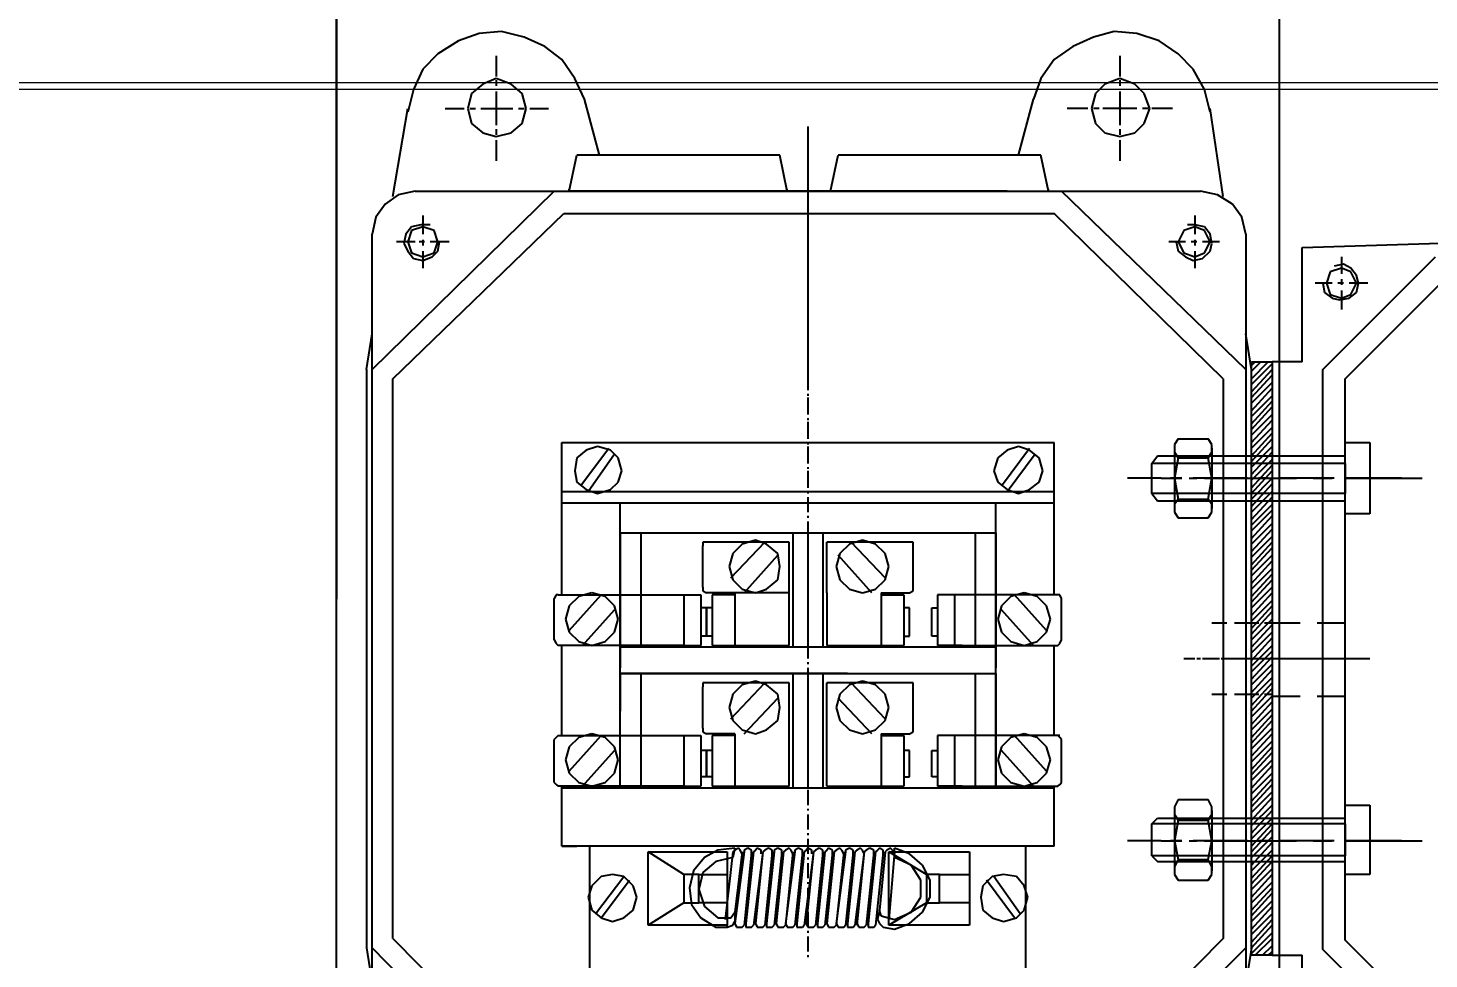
# Model space of a CAD drawing. Header units: millimetres. Extents: x -243837 to -5443, y 40 to 285140.
# Drawn here: x -117324.6 to -117131.4, y 78001.3 to 78129.8 of the extents above; entities that cross this region are included whole.
import ezdxf

# ---------------------------------------------------------------- set-up
doc = ezdxf.new("R2010")
doc.units = ezdxf.units.MM
doc.layers.add('1', color=7, linetype='Continuous')
doc.layers.add('DIM', color=1, linetype='Continuous', lineweight=9)
doc.layers.add('R-OBJECT', color=2, linetype='Continuous', lineweight=20)
doc.styles.add('KA', font='romans.shx', dxfattribs={"width": 0.7})
doc.dimstyles.new('rakesh', dxfattribs={"dimscale": 160, "dimtxt": 2.5, "dimasz": 1, "dimexe": 0.8, "dimexo": 0.8, "dimgap": 1, "dimtad": 1, "dimdec": 0, "dimzin": 0, "dimdsep": 46, "dimtxsty": 'KA', "dimblk": 'OBLIQUE', "dimcen": 1.5, "dimclrd": 1, "dimclre": 1, "dimclrt": 2, "dimadec": 0, "dimazin": 0, "dimtfac": 1, "dimtdec": 0, "dimtmove": 0, "dimatfit": 2, "dimfxl": 0, "dimtolj": 1, "dimtzin": 0, "dimlwd": -1, "dimlwe": -1, "dimarcsym": 1})

# ---------------------------------------------------------------- blocks, each defined once
blk = doc.blocks.new('_Oblique')
at = {"color": 0, "linetype": 'ByBlock', "lineweight": -2}
blk.add_line((-0.5, -0.5), (0.5, 0.5), dxfattribs=at)
blk = doc.blocks.new('*D188')
at = {"layer": 'DEFPOINTS', "color": 0, "ltscale": 10, "transparency": 16777216}
for p in [(-106759.94, 78766.01, 169.38), (-190509.57, 78267.14, 181.7), (-106759.94, 68629.34)]:
    blk.add_point(p, dxfattribs=at)
at = {"layer": 'DIM', "color": 1, "ltscale": 10, "transparency": 16777216}
for p, q in [((-106759.94, 78638.01), (-106759.94, 68437.34)), ((-190509.57, 78139.14), (-190509.57, 68437.34)), ((-190509.57, 68629.34), (-106759.94, 68629.34))]:
    blk.add_line(p, q, dxfattribs=at)
at = {"layer": 'DIM', "color": 1, "ltscale": 10, "transparency": 16777216, "xscale": 160, "yscale": 160, "zscale": 160, "rotation": 180}
blk.add_blockref('_Oblique', (-190509.57, 68629.34), dxfattribs=at)
at = {"layer": 'DIM', "color": 1, "ltscale": 10, "transparency": 16777216, "xscale": 160, "yscale": 160, "zscale": 160}
blk.add_blockref('_Oblique', (-106759.94, 68629.34), dxfattribs=at)
at = {"layer": 'DIM', "color": 2, "ltscale": 10, "transparency": 16777216, "insert": (-150134.75, 69094.1), "char_height": 400, "attachment_point": 5, "style": 'KA'}
blk.add_mtext('\\A1;83750 (HORIZONTAL PULLEY CRS.)', dxfattribs=at)
blk = doc.blocks.new('A$C60246740')
at = {"layer": '1', "color": 6, "lineweight": 9}
blk.add_line((0, -645, 0), (17753.71, -645, 319.57), dxfattribs=at)
blk = doc.blocks.new('A$C2A1E5FA8')
at = {"color": 4}
for p, q in [((12.69, 199.36), (9.84, 197.55)), ((15.54, 200.39), (12.69, 199.36)), ((18.65, 200.66), (15.54, 200.39)), ((21.76, 199.88), (18.65, 200.66)), ((24.61, 198.58), (21.76, 199.88)), ((100.26, 199.88), (97.42, 198.58)), ((103.12, 200.66), (100.26, 199.88)), ((106.22, 200.39), (103.12, 200.66)), ((109.33, 199.36), (106.22, 200.39)), ((111.92, 197.55), (109.33, 199.36)), ((9.84, 197.55), (7.77, 195.47)), ((17.88, 197.29), (17.88, 194.44)), ((26.94, 196.77), (24.61, 198.58)), ((97.42, 198.58), (94.82, 196.77)), ((103.89, 197.29), (103.89, 194.44)), ((113.99, 195.47), (111.92, 197.55)), ((7.77, 195.47), (6.48, 192.63)), ((28.75, 194.18), (26.94, 196.77)), ((94.82, 196.77), (93.01, 194.18)), ((115.55, 192.63), (113.99, 195.47)), ((16.06, 193.4), (14.51, 192.11)), ((17.88, 194.18), (16.06, 193.4)), ((19.95, 193.4), (17.88, 194.18)), ((17.88, 193.92), (17.88, 193.14)), ((21.5, 192.11), (19.95, 193.4)), ((30.06, 191.33), (28.75, 194.18)), ((93.01, 194.18), (91.97, 191.33)), ((101.82, 193.4), (100.52, 192.11)), ((103.89, 194.18), (101.82, 193.4)), ((105.96, 193.4), (103.89, 194.18)), ((103.89, 193.92), (103.89, 193.14)), ((107.26, 192.11), (105.96, 193.4)), ((6.48, 192.63), (5.7, 189.52)), ((14.51, 192.11), (13.99, 190.04)), ((17.88, 192.37), (17.88, 187.7)), ((22.02, 190.04), (21.5, 192.11)), ((32.12, 183.56), (30.06, 191.33)), ((89.9, 183.56), (91.97, 191.33)), ((100.52, 192.11), (100, 190.04)), ((103.89, 192.37), (103.89, 187.7)), ((108.04, 190.04), (107.26, 192.11)), ((116.33, 189.52), (115.55, 192.63)), ((3.63, 177.86), (5.7, 190.04)), ((10.88, 190.04), (13.47, 190.04)), ((13.99, 190.04), (14.51, 187.96)), ((14.25, 190.04), (15.02, 190.04)), ((15.8, 190.04), (20.21, 190.04)), ((20.99, 190.04), (21.76, 190.04)), ((21.5, 187.96), (22.02, 190.04)), ((22.54, 190.04), (25.13, 190.04)), ((99.48, 190.04), (96.64, 190.04)), ((100, 190.04), (100.52, 187.96)), ((101.04, 190.04), (100.26, 190.04)), ((106.22, 190.04), (101.56, 190.04)), ((107.78, 190.04), (107, 190.04)), ((107.26, 187.96), (108.04, 190.04)), ((111.14, 190.04), (108.29, 190.04)), ((118.14, 177.86), (116.33, 190.04)), ((14.51, 187.96), (16.06, 186.66)), ((19.95, 186.66), (21.5, 187.96)), ((60.88, 187.53), (60.88, 151.17)), ((100.52, 187.96), (101.82, 186.66)), ((105.96, 186.66), (107.26, 187.96)), ((16.06, 186.66), (17.88, 186.15)), ((17.88, 187.18), (17.88, 186.4)), ((17.88, 186.15), (19.95, 186.66)), ((17.88, 185.63), (17.88, 182.78)), ((101.82, 186.66), (103.89, 186.15)), ((103.89, 187.18), (103.89, 186.4)), ((103.89, 186.15), (105.96, 186.66)), ((103.89, 185.63), (103.89, 182.78)), ((27.98, 178.63), (29.02, 183.56)), ((57, 183.56), (29.02, 183.56)), ((58.03, 178.63), (57, 183.56)), ((63.99, 178.63), (65.03, 183.56)), ((93.01, 183.56), (65.03, 183.56)), ((94.04, 178.63), (93.01, 183.56)), ((0.78, 154.02), (25.91, 178.63)), ((4.4, 178.11), (2.59, 176.82)), ((6.74, 178.63), (4.4, 178.11)), ((6.74, 178.63), (115.03, 178.63)), ((27.98, 178.63), (27.98, 178.9)), ((58.03, 178.63), (27.98, 178.63)), ((88.35, 178.63), (33.42, 178.63)), ((58.03, 178.63), (58.03, 178.9)), ((63.99, 178.63), (94.04, 178.63)), ((94.04, 178.63), (94.04, 178.9)), ((121.25, 154.02), (95.86, 178.63)), ((117.36, 178.11), (115.03, 178.63)), ((119.43, 176.82), (117.36, 178.11)), ((2.59, 176.82), (1.3, 175.01)), ((120.73, 175.01), (119.43, 176.82)), ((1.3, 175.01), (0.78, 172.67)), ((3.63, 152.73), (27.2, 175.53)), ((7.51, 173.97), (6.22, 173.71)), ((8.81, 173.97), (7.51, 173.97)), ((7.77, 175.27), (7.77, 172.67)), ((27.2, 175.53), (94.82, 175.53)), ((118.14, 152.73), (94.82, 175.53)), ((114.25, 173.97), (113.22, 173.97)), ((114.25, 175.27), (114.25, 172.67)), ((115.55, 173.71), (114.25, 173.97)), ((121.25, 172.67), (120.73, 175.01)), ((0.78, 55.57), (0.78, 172.67)), ((5.44, 172.67), (5.18, 171.38)), ((6.22, 173.71), (5.44, 172.67)), ((6.22, 173.19), (5.7, 171.64)), ((7.77, 173.71), (6.22, 173.19)), ((9.32, 173.19), (7.77, 173.71)), ((9.84, 171.64), (9.32, 173.19)), ((112.7, 173.19), (111.92, 171.64)), ((114.25, 173.71), (112.7, 173.19)), ((115.55, 173.19), (114.25, 173.71)), ((116.33, 172.67), (115.55, 173.71)), ((116.33, 171.64), (115.55, 173.19)), ((116.59, 171.38), (116.33, 172.67)), ((121.25, 172.67), (121.25, 55.57)), ((129.02, 170.86), (181.36, 172.42)), ((6.74, 171.64), (4.15, 171.64)), ((5.18, 171.38), (5.7, 170.34)), ((5.7, 171.64), (6.22, 170.09)), ((5.7, 170.34), (6.48, 169.31)), ((6.22, 170.09), (7.77, 169.57)), ((8.03, 171.64), (7.26, 171.64)), ((7.77, 171.9), (7.77, 171.12)), ((7.77, 170.34), (7.77, 168.01)), ((7.77, 169.57), (9.32, 170.09)), ((11.4, 171.64), (8.81, 171.64)), ((9.07, 169.57), (9.84, 170.34)), ((9.32, 170.09), (9.84, 171.64)), ((9.84, 170.34), (10.1, 171.64)), ((112.96, 171.64), (110.63, 171.64)), ((111.66, 171.64), (111.92, 170.34)), ((111.92, 171.64), (112.7, 170.09)), ((111.92, 170.34), (112.96, 169.57)), ((112.7, 170.09), (114.25, 169.57)), ((114.51, 171.64), (113.74, 171.64)), ((114.25, 171.9), (114.25, 171.12)), ((114.25, 170.34), (114.25, 168.01)), ((114.25, 169.57), (115.55, 170.09)), ((117.62, 171.64), (115.29, 171.64)), ((115.29, 169.31), (116.33, 170.34)), ((115.55, 170.09), (116.33, 171.64)), ((116.33, 170.34), (116.59, 171.38)), ((129.02, 155.06), (129.02, 170.86)), ((6.48, 169.31), (7.77, 169.05)), ((7.77, 169.05), (9.07, 169.57)), ((112.96, 169.57), (113.99, 169.05)), ((113.99, 169.05), (115.29, 169.31)), ((131.87, 154.02), (147.42, 169.57)), ((134.72, 168.53), (133.43, 168.27)), ((134.46, 169.57), (134.46, 167.23)), ((135.76, 168.01), (134.72, 168.53)), ((132.91, 167.49), (132.39, 165.94)), ((134.46, 168.01), (132.91, 167.49)), ((135.76, 167.49), (134.46, 168.01)), ((134.46, 166.46), (134.46, 165.68)), ((134.98, 152.73), (148.71, 166.46)), ((136.53, 166.97), (135.76, 168.01)), ((136.53, 165.94), (135.76, 167.49)), ((136.79, 165.94), (136.53, 166.97)), ((133.17, 165.94), (130.84, 165.94)), ((131.87, 165.94), (132.13, 164.64)), ((132.13, 164.64), (133.17, 163.86)), ((132.39, 165.94), (132.91, 164.38)), ((132.91, 164.38), (134.46, 163.86)), ((134.72, 165.94), (133.94, 165.94)), ((134.46, 164.9), (134.46, 162.31)), ((134.46, 163.86), (135.76, 164.38)), ((138.09, 165.94), (135.5, 165.94)), ((135.5, 163.86), (136.53, 164.64)), ((135.76, 164.38), (136.53, 165.94)), ((136.53, 164.64), (136.79, 165.94)), ((133.17, 163.86), (134.2, 163.61)), ((134.2, 163.61), (135.5, 163.86)), ((0, 154.02), (0.78, 158.94)), ((122.03, 154.02), (121.25, 158.94)), ((122.03, 73.19), (122.03, 155.06)), ((122.03, 155.06), (124.88, 155.06)), ((122.03, 154.54), (122.55, 155.06)), ((122.03, 153.76), (123.32, 155.06)), ((122.03, 152.73), (124.36, 155.06)), ((122.03, 151.95), (124.88, 154.8)), ((129.02, 155.06), (124.88, 155.06)), ((124.88, 155.06), (124.88, 73.19)), ((124.88, 155.06), (124.88, 73.19)), ((0, 154.02), (0, 74.22)), ((3.63, 75.52), (3.63, 152.73)), ((118.14, 152.73), (118.14, 75.52)), ((122.03, 74.22), (122.03, 154.02)), ((122.03, 150.91), (124.88, 154.02)), ((122.03, 150.14), (124.88, 153.24)), ((131.87, 73.96), (131.87, 154.02)), ((134.98, 75.26), (134.98, 152.73)), ((122.03, 149.36), (124.88, 152.21)), ((122.03, 148.32), (124.88, 151.43)), ((60.88, 150.65), (60.88, 150.39)), ((60.88, 150.14), (60.88, 147.8)), ((122.03, 147.54), (124.88, 150.39)), ((122.03, 146.51), (124.88, 149.62)), ((122.03, 145.73), (124.88, 148.84)), ((60.88, 147.29), (60.88, 147.03)), ((122.03, 144.95), (124.88, 147.8)), ((122.03, 143.92), (124.88, 147.03)), ((60.88, 146.77), (60.88, 144.43)), ((122.03, 143.14), (124.88, 145.99)), ((122.03, 142.1), (124.88, 145.21)), ((26.94, 143.92), (94.82, 143.92)), ((26.94, 122.93), (26.94, 143.92)), ((29.54, 137.96), (33.42, 143.14)), ((31.87, 143.4), (30.31, 142.88)), ((33.68, 142.88), (31.87, 143.4)), ((60.88, 143.92), (60.88, 143.66)), ((60.88, 143.4), (60.88, 141.06)), ((87.57, 137.96), (91.45, 143.14)), ((89.9, 143.4), (88.35, 142.88)), ((91.45, 142.88), (89.9, 143.4)), ((94.82, 122.93), (94.82, 143.92)), ((111.92, 144.43), (111.41, 143.66)), ((111.41, 143.66), (111.41, 142.62)), ((111.41, 143.14), (111.41, 134.85)), ((111.92, 144.43), (116.07, 144.43)), ((116.59, 143.66), (116.07, 144.43)), ((116.59, 142.62), (116.59, 143.66)), ((116.59, 143.14), (116.59, 134.85)), ((122.03, 141.33), (124.88, 144.43)), ((122.03, 140.55), (124.88, 143.4)), ((134.98, 134.08), (134.98, 143.92)), ((134.98, 143.92), (138.35, 143.92)), ((138.35, 143.92), (138.35, 134.08)), ((29.02, 141.84), (28.75, 140.03)), ((30.31, 142.88), (29.02, 141.84)), ((30.57, 137.18), (34.2, 142.36)), ((34.72, 141.84), (33.68, 142.88)), ((35.23, 140.03), (34.72, 141.84)), ((87.05, 141.84), (86.53, 140.03)), ((88.35, 142.88), (87.05, 141.84)), ((88.35, 137.18), (92.23, 142.36)), ((92.75, 141.84), (91.45, 142.88)), ((93.27, 140.03), (92.75, 141.84)), ((108.29, 141.06), (109.07, 142.1)), ((108.29, 136.92), (108.29, 141.06)), ((134.98, 141.06), (108.29, 141.06)), ((109.07, 142.1), (134.98, 142.1)), ((111.41, 142.62), (111.92, 141.84)), ((111.92, 141.84), (111.41, 139)), ((111.92, 141.84), (116.07, 141.84)), ((116.07, 141.84), (116.59, 142.62)), ((116.59, 139), (116.07, 141.84)), ((122.03, 139.51), (124.88, 142.62)), ((122.03, 138.73), (124.88, 141.58)), ((134.98, 135.89), (134.98, 142.1)), ((134.98, 141.06), (134.98, 136.92)), ((28.75, 140.03), (29.02, 138.48)), ((34.72, 138.48), (35.23, 140.03)), ((60.88, 140.55), (60.88, 140.29)), ((60.88, 140.03), (60.88, 137.7)), ((86.53, 140.03), (87.05, 138.48)), ((92.75, 138.48), (93.27, 140.03)), ((122.03, 137.7), (124.88, 140.81)), ((122.03, 136.92), (124.88, 140.03)), ((26.94, 137.18), (94.82, 137.18)), ((29.02, 138.48), (30.31, 137.44)), ((30.31, 137.44), (31.87, 136.92)), ((31.87, 136.92), (33.68, 137.44)), ((33.68, 137.44), (34.72, 138.48)), ((60.88, 137.18), (60.88, 136.92)), ((87.05, 138.48), (88.35, 137.44)), ((88.35, 137.44), (89.9, 136.92)), ((89.9, 136.92), (91.45, 137.44)), ((91.45, 137.44), (92.75, 138.48)), ((109.59, 139), (104.93, 139)), ((109.59, 139), (112.44, 139)), ((112.44, 139), (110.89, 139)), ((111.41, 139), (111.92, 136.14)), ((113.47, 139), (114.51, 139)), ((121.51, 139), (113.99, 139)), ((115.55, 139), (118.4, 139)), ((116.07, 136.14), (116.59, 139)), ((118.14, 139), (128.24, 139)), ((122.03, 136.14), (124.88, 139)), ((122.03, 135.11), (124.88, 138.22)), ((122.03, 134.33), (124.88, 137.18)), ((124.36, 139), (123.06, 139)), ((133.43, 139), (125.91, 139)), ((130.57, 139), (133.17, 139)), ((136.53, 139), (134.98, 139)), ((138.35, 139), (134.98, 139)), ((134.98, 139), (138.35, 139)), ((135.76, 139), (145.6, 139)), ((142.75, 139), (138.09, 139)), ((26.94, 135.63), (94.82, 135.63)), ((34.98, 96.24), (34.98, 135.63)), ((60.88, 136.41), (60.88, 134.33)), ((86.79, 96.24), (86.79, 135.63)), ((134.98, 136.92), (108.29, 136.92)), ((108.29, 136.92), (109.07, 135.89)), ((109.07, 135.89), (134.98, 135.89)), ((111.92, 136.14), (111.41, 135.37)), ((111.41, 135.37), (111.41, 134.33)), ((111.92, 136.14), (116.07, 136.14)), ((116.59, 135.37), (116.07, 136.14)), ((116.59, 134.33), (116.59, 135.37)), ((122.03, 133.3), (124.88, 136.41)), ((122.03, 132.52), (124.88, 135.37)), ((60.88, 133.81), (60.88, 133.56)), ((111.41, 134.33), (111.92, 133.56)), ((111.92, 133.56), (116.07, 133.56)), ((116.07, 133.56), (116.59, 134.33)), ((122.03, 131.74), (124.88, 134.59)), ((122.03, 130.71), (124.88, 133.81)), ((138.35, 134.08), (134.98, 134.08)), ((34.98, 131.48), (86.79, 131.48)), ((34.98, 131.48), (34.98, 126.56)), ((37.82, 131.48), (37.82, 126.56)), ((58.81, 131.48), (58.81, 115.68)), ((60.88, 133.04), (60.88, 130.96)), ((60.88, 131.48), (60.88, 115.68)), ((62.95, 131.48), (62.95, 115.68)), ((83.94, 131.48), (83.94, 126.56)), ((86.79, 131.48), (86.79, 126.56)), ((86.79, 131.48), (86.79, 115.68)), ((122.03, 129.93), (124.88, 132.77)), ((122.03, 128.89), (124.88, 132)), ((58.29, 130.19), (46.37, 130.19)), ((46.37, 130.19), (46.37, 129.67)), ((46.37, 123.97), (46.37, 129.67)), ((50.26, 125.27), (54.92, 130.19)), ((51.82, 129.93), (50.52, 128.63)), ((53.63, 130.44), (51.82, 129.93)), ((55.18, 129.93), (53.63, 130.44)), ((56.74, 128.63), (55.18, 129.93)), ((58.29, 115.94), (58.29, 130.19)), ((60.88, 130.44), (60.88, 130.19)), ((60.88, 129.67), (60.88, 127.6)), ((74.88, 130.19), (63.47, 130.19)), ((63.47, 123.19), (63.47, 130.19)), ((66.59, 129.93), (65.29, 128.63)), ((68.4, 130.44), (66.59, 129.93)), ((71.51, 125.27), (66.84, 130.19)), ((70.21, 129.93), (68.4, 130.44)), ((71.51, 128.63), (70.21, 129.93)), ((75.39, 130.19), (74.88, 130.19)), ((75.39, 129.67), (75.39, 130.19)), ((75.39, 123.97), (75.39, 129.67)), ((122.03, 128.11), (124.88, 130.96)), ((122.03, 127.08), (124.88, 130.19)), ((50.52, 128.63), (50, 126.82)), ((52.08, 123.19), (56.74, 128.37)), ((57, 126.82), (56.74, 128.63)), ((65.29, 128.63), (64.77, 126.82)), ((69.69, 123.19), (65.03, 128.37)), ((72.02, 126.82), (71.51, 128.63)), ((122.03, 126.3), (124.88, 129.41)), ((122.03, 125.52), (124.88, 128.37)), ((122.03, 124.49), (124.88, 127.6)), ((34.98, 126.56), (34.98, 112.83)), ((37.82, 126.56), (37.82, 115.68)), ((50, 126.82), (50.52, 125)), ((56.74, 125), (57, 126.82)), ((60.88, 127.08), (60.88, 126.82)), ((60.88, 126.3), (60.88, 124.23)), ((64.77, 126.82), (65.29, 125)), ((71.51, 125), (72.02, 126.82)), ((83.94, 126.56), (83.94, 115.94)), ((86.79, 126.56), (86.79, 112.83)), ((122.03, 123.71), (124.88, 126.56)), ((122.03, 122.67), (124.88, 125.78)), ((46.37, 123.97), (46.37, 123.45)), ((50.52, 125), (51.82, 123.71)), ((51.82, 123.71), (53.63, 123.19)), ((53.63, 123.19), (55.18, 123.71)), ((55.18, 123.71), (56.74, 125)), ((60.88, 123.71), (60.88, 123.45)), ((65.29, 125), (66.59, 123.71)), ((66.59, 123.71), (68.4, 123.19)), ((68.4, 123.19), (70.21, 123.71)), ((70.21, 123.71), (71.51, 125)), ((75.39, 123.45), (75.39, 123.97)), ((122.03, 121.9), (124.88, 125)), ((122.03, 121.12), (124.88, 123.97)), ((26.17, 122.93), (25.91, 122.41)), ((25.91, 116.71), (25.91, 122.41)), ((26.42, 122.93), (26.17, 122.93)), ((26.42, 122.93), (46.12, 122.93)), ((27.98, 118.01), (32.39, 122.93)), ((29.28, 122.67), (27.98, 121.38)), ((31.09, 123.19), (29.28, 122.67)), ((32.9, 122.67), (31.09, 123.19)), ((34.2, 121.38), (32.9, 122.67)), ((34.98, 115.94), (34.98, 122.93)), ((43.79, 122.93), (43.79, 115.94)), ((46.12, 122.93), (46.12, 115.94)), ((46.37, 123.45), (46.89, 123.19)), ((58.29, 123.19), (46.89, 123.19)), ((47.67, 122.93), (47.67, 115.94)), ((50.78, 122.93), (47.67, 122.93)), ((50.78, 123.19), (50.78, 115.94)), ((60.88, 122.93), (60.88, 120.86)), ((63.47, 123.19), (63.47, 115.94)), ((70.99, 123.19), (74.88, 123.19)), ((70.99, 123.19), (70.99, 115.94)), ((70.99, 122.93), (74.09, 122.93)), ((74.09, 122.93), (74.09, 115.94)), ((74.88, 123.19), (75.39, 123.45)), ((95.6, 122.93), (78.76, 122.93)), ((78.76, 122.93), (78.76, 115.94)), ((81.09, 122.93), (81.09, 115.94)), ((86.79, 115.94), (86.79, 122.93)), ((88.86, 122.67), (87.57, 121.38)), ((90.68, 123.19), (88.86, 122.67)), ((93.79, 118.01), (89.38, 122.93)), ((92.49, 122.67), (90.68, 123.19)), ((93.79, 121.38), (92.49, 122.67)), ((95.6, 122.93), (95.34, 122.93)), ((95.86, 122.41), (95.6, 122.93)), ((95.86, 116.71), (95.86, 122.41)), ((122.03, 120.08), (124.88, 123.19)), ((122.03, 119.3), (124.88, 122.15)), ((27.98, 121.38), (27.46, 119.56)), ((29.79, 115.94), (34.2, 120.86)), ((34.72, 119.56), (34.2, 121.38)), ((47.67, 121.12), (46.12, 121.12)), ((46.89, 117.23), (46.89, 121.12)), ((46.89, 121.12), (46.89, 117.23)), ((60.88, 120.34), (60.88, 120.08)), ((74.88, 121.12), (74.09, 121.12)), ((74.88, 117.23), (74.88, 121.12)), ((77.98, 121.12), (78.76, 121.12)), ((77.98, 117.23), (77.98, 121.12)), ((87.57, 121.38), (87.05, 119.56)), ((91.97, 115.94), (87.57, 120.86)), ((94.31, 119.56), (93.79, 121.38)), ((122.03, 118.27), (124.88, 121.38)), ((122.03, 117.49), (124.88, 120.6)), ((27.46, 119.56), (27.98, 117.75)), ((34.2, 117.75), (34.72, 119.56)), ((60.88, 119.56), (60.88, 117.49)), ((87.05, 119.56), (87.57, 117.75)), ((93.79, 117.75), (94.31, 119.56)), ((116.59, 119.04), (118.66, 119.04)), ((119.69, 119.04), (122.03, 119.04)), ((122.03, 116.71), (124.88, 119.56)), ((122.03, 119.04), (123.06, 119.04)), ((122.03, 115.68), (124.88, 118.79)), ((123.84, 119.04), (124.88, 119.04)), ((124.88, 119.04), (128.76, 119.04)), ((131.09, 119.04), (134.98, 119.04)), ((25.91, 116.71), (26.17, 116.2)), ((26.17, 116.2), (26.42, 115.94)), ((43.79, 115.94), (26.42, 115.94)), ((26.94, 103.5), (26.94, 115.94)), ((27.98, 117.75), (29.28, 116.46)), ((29.28, 116.46), (31.09, 115.94)), ((31.09, 115.94), (32.9, 116.46)), ((32.9, 116.46), (34.2, 117.75)), ((42.75, 115.94), (46.12, 115.94)), ((47.67, 117.23), (46.12, 117.23)), ((47.67, 115.94), (58.29, 115.94)), ((60.88, 116.98), (60.88, 116.71)), ((60.88, 116.2), (60.88, 114.12)), ((63.47, 115.94), (74.09, 115.94)), ((74.09, 117.23), (74.88, 117.23)), ((78.76, 117.23), (77.98, 117.23)), ((82.13, 115.94), (78.76, 115.94)), ((81.09, 115.94), (95.34, 115.94)), ((87.57, 117.75), (88.86, 116.46)), ((88.86, 116.46), (90.68, 115.94)), ((90.68, 115.94), (92.49, 116.46)), ((92.49, 116.46), (93.79, 117.75)), ((94.82, 103.5), (94.82, 115.94)), ((95.34, 115.94), (95.6, 116.2)), ((95.6, 116.2), (95.86, 116.71)), ((122.03, 114.9), (124.88, 117.75)), ((122.03, 113.86), (124.88, 116.98)), ((122.03, 113.09), (124.88, 115.94)), ((86.79, 115.68), (34.98, 115.68)), ((112.7, 114.12), (114.25, 114.12)), ((114.51, 114.12), (115.03, 114.12)), ((115.29, 114.12), (117.62, 114.12)), ((117.88, 114.12), (118.4, 114.12)), ((118.14, 114.12), (119.43, 114.12)), ((118.66, 114.12), (120.99, 114.12)), ((119.95, 114.12), (120.22, 114.12)), ((120.73, 114.12), (122.8, 114.12)), ((121.25, 114.12), (121.77, 114.12)), ((122.03, 112.31), (124.88, 115.16)), ((122.03, 111.28), (124.88, 114.38)), ((122.03, 114.12), (123.58, 114.12)), ((122.03, 114.12), (138.35, 114.12)), ((123.32, 114.12), (123.58, 114.12)), ((124.1, 114.12), (126.17, 114.12)), ((126.69, 114.12), (126.95, 114.12)), ((127.47, 114.12), (128.76, 114.12)), ((34.98, 112.05), (86.79, 112.05)), ((66.32, 112.05), (34.98, 112.05)), ((34.98, 112.05), (86.79, 112.05)), ((34.98, 112.05), (34.98, 106.87)), ((37.82, 112.05), (37.82, 107.13)), ((58.81, 112.05), (58.81, 96.24)), ((60.88, 113.61), (60.88, 113.34)), ((60.88, 112.83), (60.88, 110.76)), ((60.88, 112.05), (60.88, 96.24)), ((62.95, 112.05), (62.95, 96.24)), ((83.94, 112.05), (83.94, 107.13)), ((86.79, 112.05), (86.79, 106.87)), ((86.79, 112.05), (86.79, 96.24)), ((122.03, 110.5), (124.88, 113.34)), ((122.03, 109.46), (124.88, 112.57)), ((58.29, 110.76), (46.37, 110.76)), ((46.37, 110.76), (46.37, 110.24)), ((46.37, 104.53), (46.37, 110.24)), ((50.26, 105.83), (54.92, 110.76)), ((51.82, 110.5), (50.52, 109.2)), ((53.63, 111.01), (51.82, 110.5)), ((55.18, 110.5), (53.63, 111.01)), ((56.74, 109.2), (55.18, 110.5)), ((58.29, 96.51), (58.29, 110.76)), ((60.88, 110.24), (60.88, 109.98)), ((74.88, 110.76), (63.47, 110.76)), ((63.47, 96.51), (63.47, 110.76)), ((66.59, 110.5), (65.29, 109.2)), ((68.4, 111.01), (66.59, 110.5)), ((71.51, 105.83), (66.84, 110.76)), ((70.21, 110.5), (68.4, 111.01)), ((71.51, 109.2), (70.21, 110.5)), ((75.39, 110.76), (74.88, 110.76)), ((75.39, 110.24), (75.39, 110.76)), ((75.39, 104.53), (75.39, 110.24)), ((122.03, 108.68), (124.88, 111.53)), ((122.03, 107.65), (124.88, 110.76)), ((50.52, 109.2), (50, 107.39)), ((52.08, 103.76), (56.74, 108.68)), ((57, 107.39), (56.74, 109.2)), ((60.88, 109.46), (60.88, 107.39)), ((65.29, 109.2), (64.77, 107.39)), ((69.69, 103.76), (65.03, 108.68)), ((72.02, 107.39), (71.51, 109.2)), ((116.59, 109.2), (118.66, 109.2)), ((119.69, 109.2), (122.03, 109.2)), ((122.03, 106.87), (124.88, 109.98)), ((122.03, 109.2), (123.06, 109.2)), ((122.03, 106.09), (124.88, 108.94)), ((123.84, 109.2), (124.88, 109.2)), ((124.88, 108.94), (128.76, 108.94)), ((131.09, 108.94), (134.98, 108.94)), ((37.82, 107.13), (37.82, 96.24)), ((50, 107.39), (50.52, 105.57)), ((56.74, 105.57), (57, 107.39)), ((60.88, 106.87), (60.88, 106.61)), ((64.77, 107.39), (65.29, 105.57)), ((71.51, 105.57), (72.02, 107.39)), ((83.94, 107.13), (83.94, 96.24)), ((122.03, 105.05), (124.88, 108.17)), ((122.03, 104.28), (124.88, 107.13)), ((122.03, 103.24), (124.88, 106.35)), ((46.37, 104.53), (46.37, 104.02)), ((50.52, 105.57), (51.82, 104.28)), ((55.18, 104.28), (56.74, 105.57)), ((60.88, 106.09), (60.88, 104.02)), ((65.29, 105.57), (66.59, 104.28)), ((70.21, 104.28), (71.51, 105.57)), ((75.39, 104.02), (75.39, 104.53)), ((122.03, 102.47), (124.88, 105.57)), ((122.03, 101.69), (124.88, 104.53)), ((26.17, 103.24), (25.91, 102.98)), ((25.91, 97.02), (25.91, 102.98)), ((26.42, 103.5), (26.17, 103.24)), ((26.42, 103.5), (46.12, 103.5)), ((27.98, 98.58), (32.39, 103.5)), ((29.28, 103.24), (27.98, 101.95)), ((31.09, 103.76), (29.28, 103.24)), ((32.9, 103.24), (31.09, 103.76)), ((34.2, 101.95), (32.9, 103.24)), ((34.98, 96.51), (34.98, 103.5)), ((43.79, 103.5), (43.79, 96.51)), ((46.12, 103.5), (46.12, 96.51)), ((46.37, 104.02), (46.89, 103.76)), ((50.78, 103.76), (46.89, 103.76)), ((47.67, 103.5), (47.67, 96.51)), ((50.78, 103.5), (47.67, 103.5)), ((50.78, 103.76), (50.78, 96.51)), ((51.82, 104.28), (53.63, 103.76)), ((53.63, 103.76), (55.18, 104.28)), ((60.88, 103.5), (60.88, 103.24)), ((60.88, 102.72), (60.88, 100.65)), ((66.59, 104.28), (68.4, 103.76)), ((68.4, 103.76), (70.21, 104.28)), ((70.99, 103.76), (74.88, 103.76)), ((70.99, 103.76), (70.99, 96.51)), ((70.99, 103.5), (74.09, 103.5)), ((74.09, 103.5), (74.09, 96.51)), ((74.88, 103.76), (75.39, 104.02)), ((95.6, 103.5), (78.76, 103.5)), ((78.76, 103.5), (78.76, 96.51)), ((81.09, 103.5), (81.09, 96.51)), ((86.79, 96.51), (86.79, 103.5)), ((88.86, 103.24), (87.57, 101.95)), ((90.68, 103.76), (88.86, 103.24)), ((93.79, 98.58), (89.38, 103.5)), ((92.49, 103.24), (90.68, 103.76)), ((93.79, 101.95), (92.49, 103.24)), ((95.6, 103.24), (95.34, 103.5)), ((95.86, 102.98), (95.6, 103.24)), ((95.86, 97.02), (95.86, 102.98)), ((122.03, 100.65), (124.88, 103.76)), ((122.03, 99.87), (124.88, 102.72)), ((27.98, 101.95), (27.46, 100.13)), ((29.79, 96.51), (34.2, 101.43)), ((34.72, 100.13), (34.2, 101.95)), ((47.67, 101.43), (46.12, 101.43)), ((46.89, 97.8), (46.89, 101.43)), ((46.89, 101.43), (46.89, 97.8)), ((74.88, 101.43), (74.09, 101.43)), ((74.88, 97.8), (74.88, 101.43)), ((77.98, 101.43), (78.76, 101.43)), ((77.98, 97.8), (77.98, 101.43)), ((87.57, 101.95), (87.05, 100.13)), ((91.97, 96.51), (87.57, 101.43)), ((94.31, 100.13), (93.79, 101.95)), ((122.03, 98.84), (124.88, 101.95)), ((122.03, 98.06), (124.88, 101.17)), ((27.46, 100.13), (27.98, 98.32)), ((34.2, 98.32), (34.72, 100.13)), ((60.88, 100.13), (60.88, 99.87)), ((60.88, 99.36), (60.88, 97.28)), ((87.05, 100.13), (87.57, 98.32)), ((93.79, 98.32), (94.31, 100.13)), ((122.03, 97.28), (124.88, 100.13)), ((122.03, 96.24), (124.88, 99.36)), ((25.91, 97.02), (26.17, 96.76)), ((26.17, 96.76), (26.42, 96.51)), ((27.98, 98.32), (29.28, 97.02)), ((29.28, 97.02), (31.09, 96.51)), ((31.09, 96.51), (32.9, 97.02)), ((32.9, 97.02), (34.2, 98.32)), ((47.67, 97.8), (46.12, 97.8)), ((60.88, 96.76), (60.88, 96.51)), ((74.09, 97.8), (74.88, 97.8)), ((78.76, 97.8), (77.98, 97.8)), ((87.57, 98.32), (88.86, 97.02)), ((88.86, 97.02), (90.68, 96.51)), ((90.68, 96.51), (92.49, 97.02)), ((92.49, 97.02), (93.79, 98.32)), ((95.34, 96.51), (95.6, 96.76)), ((95.6, 96.76), (95.86, 97.02)), ((122.03, 95.47), (124.88, 98.32)), ((122.03, 94.43), (124.88, 97.55)), ((122.03, 93.66), (124.88, 96.76)), ((43.79, 96.51), (26.42, 96.51)), ((26.94, 88.22), (26.94, 96.51)), ((94.82, 96.24), (26.94, 96.24)), ((42.75, 96.51), (46.12, 96.51)), ((47.67, 96.51), (58.29, 96.51)), ((60.88, 95.99), (60.88, 93.91)), ((63.47, 96.51), (74.09, 96.51)), ((82.13, 96.51), (78.76, 96.51)), ((81.09, 96.51), (95.34, 96.51)), ((94.82, 88.22), (94.82, 96.51)), ((111.92, 94.69), (111.41, 93.66)), ((111.92, 94.69), (116.07, 94.69)), ((116.59, 93.66), (116.07, 94.69)), ((122.03, 92.88), (124.88, 95.73)), ((122.03, 91.84), (124.88, 94.95)), ((60.88, 93.4), (60.88, 93.14)), ((111.41, 93.66), (111.41, 92.62)), ((111.41, 93.14), (111.41, 84.85)), ((116.59, 92.62), (116.59, 93.66)), ((116.59, 93.14), (116.59, 84.85)), ((122.03, 91.07), (124.88, 93.91)), ((122.03, 90.03), (124.88, 93.14)), ((134.98, 84.33), (134.98, 93.91)), ((134.98, 93.91), (138.35, 93.91)), ((138.35, 93.91), (138.35, 84.33)), ((60.88, 92.62), (60.88, 90.55)), ((108.29, 91.32), (109.07, 92.1)), ((108.29, 86.92), (108.29, 91.32)), ((134.98, 91.32), (108.29, 91.32)), ((109.07, 92.1), (134.98, 92.1)), ((111.41, 92.62), (111.92, 91.84)), ((111.92, 91.84), (111.41, 88.99)), ((111.92, 91.84), (116.07, 91.84)), ((116.07, 91.84), (116.59, 92.62)), ((116.59, 88.99), (116.07, 91.84)), ((122.03, 89.25), (124.88, 92.1)), ((122.03, 88.22), (124.88, 91.32)), ((134.98, 86.14), (134.98, 92.1)), ((134.98, 91.32), (134.98, 86.92)), ((60.88, 90.03), (60.88, 89.77)), ((60.88, 89.25), (60.88, 87.18)), ((109.59, 88.99), (104.93, 88.99)), ((109.59, 88.99), (112.44, 88.99)), ((112.44, 88.99), (110.89, 88.99)), ((111.41, 88.99), (111.92, 86.4)), ((113.47, 88.99), (114.51, 88.99)), ((121.51, 88.99), (113.99, 88.99)), ((115.55, 88.99), (118.4, 88.99)), ((116.07, 86.4), (116.59, 88.99)), ((118.14, 88.99), (128.24, 88.99)), ((122.03, 87.44), (124.88, 90.55)), ((122.03, 86.66), (124.88, 89.51)), ((124.36, 88.99), (123.06, 88.99)), ((133.43, 88.99), (125.91, 88.99)), ((130.57, 88.99), (133.17, 88.99)), ((136.53, 88.99), (134.98, 88.99)), ((138.35, 88.99), (134.98, 88.99)), ((134.98, 88.99), (138.35, 88.99)), ((135.76, 88.99), (145.6, 88.99)), ((142.75, 88.99), (138.09, 88.99)), ((94.82, 88.22), (26.94, 88.22)), ((26.94, 88.22), (29.02, 88.22)), ((30.83, 69.56), (30.83, 88.22)), ((38.86, 77.33), (38.86, 87.44)), ((38.86, 87.44), (49.74, 87.44)), ((43.79, 84.33), (38.86, 87.44)), ((48.45, 87.7), (46.63, 86.66)), ((50.78, 87.96), (48.45, 87.7)), ((50.52, 87.44), (49.49, 78.11)), ((49.74, 87.44), (49.74, 77.33)), ((50.78, 87.96), (50.52, 86.66)), ((50.78, 87.7), (50.52, 87.44)), ((51.3, 87.96), (50.78, 87.7)), ((52.08, 87.44), (50.78, 77.59)), ((51.82, 87.44), (50.78, 79.15)), ((51.55, 87.7), (51.3, 87.96)), ((51.82, 87.18), (51.55, 87.7)), ((52.59, 87.96), (52.08, 87.7)), ((52.08, 87.7), (52.08, 87.44)), ((53.11, 87.44), (52.08, 77.33)), ((53.37, 87.44), (52.33, 77.59)), ((53.11, 87.7), (52.59, 87.96)), ((53.11, 87.18), (53.11, 87.7)), ((53.63, 87.7), (53.37, 87.44)), ((54.66, 87.44), (53.37, 77.33)), ((53.89, 87.96), (53.63, 87.7)), ((54.66, 87.44), (53.63, 77.59)), ((54.41, 87.7), (53.89, 87.96)), ((54.41, 87.18), (54.41, 87.7)), ((54.92, 87.7), (54.66, 87.44)), ((55.44, 87.96), (54.92, 87.7)), ((55.96, 87.44), (54.92, 77.33)), ((56.22, 87.44), (55.18, 77.59)), ((55.96, 87.7), (55.44, 87.96)), ((55.96, 87.18), (55.96, 87.7)), ((56.74, 87.96), (56.22, 87.7)), ((56.22, 87.7), (56.22, 87.44)), ((57.26, 87.44), (56.22, 77.33)), ((57.52, 87.44), (56.48, 77.59)), ((57.26, 87.7), (56.74, 87.96)), ((57.26, 87.18), (57.26, 87.7)), ((57.78, 87.7), (57.52, 87.44)), ((58.29, 87.96), (57.78, 87.7)), ((59.07, 87.44), (57.78, 77.59)), ((58.81, 87.44), (57.78, 77.33)), ((58.55, 87.7), (58.29, 87.96)), ((58.81, 87.18), (58.55, 87.7)), ((59.59, 87.96), (59.07, 87.7)), ((59.07, 87.7), (59.07, 87.44)), ((60.11, 87.44), (59.07, 77.33)), ((60.36, 87.44), (59.33, 77.59)), ((60.11, 87.7), (59.59, 87.96)), ((60.11, 87.18), (60.11, 87.7)), ((60.62, 87.7), (60.36, 87.44)), ((61.66, 87.44), (60.36, 77.33)), ((60.88, 87.96), (60.62, 87.7)), ((61.66, 87.44), (60.62, 77.59)), ((61.4, 87.7), (60.88, 87.96)), ((61.4, 87.18), (61.4, 87.7)), ((61.92, 87.7), (61.66, 87.44)), ((62.44, 87.96), (61.92, 87.7)), ((62.95, 87.44), (61.92, 77.33)), ((63.22, 87.44), (62.18, 77.59)), ((62.95, 87.7), (62.44, 87.96)), ((62.95, 87.18), (62.95, 87.7)), ((63.47, 87.7), (63.22, 87.44)), ((64.25, 87.44), (63.22, 77.33)), ((63.73, 87.96), (63.47, 87.7)), ((64.51, 87.44), (63.47, 77.59)), ((64.25, 87.7), (63.73, 87.96)), ((64.25, 87.18), (64.25, 87.7)), ((64.77, 87.7), (64.51, 87.44)), ((65.29, 87.96), (64.77, 87.7)), ((66.07, 87.44), (64.77, 77.59)), ((65.81, 87.44), (64.77, 77.33)), ((65.55, 87.7), (65.29, 87.96)), ((65.81, 87.18), (65.55, 87.7)), ((66.59, 87.96), (66.07, 87.7)), ((66.07, 87.7), (66.07, 87.44)), ((67.1, 87.44), (66.07, 77.33)), ((67.36, 87.44), (66.32, 77.59)), ((67.1, 87.7), (66.59, 87.96)), ((67.1, 87.18), (67.1, 87.7)), ((67.62, 87.7), (67.36, 87.44)), ((68.65, 87.44), (67.36, 77.33)), ((68.14, 87.96), (67.62, 87.7)), ((68.65, 87.44), (67.62, 77.33)), ((68.4, 87.7), (68.14, 87.96)), ((68.65, 87.18), (68.4, 87.7)), ((68.92, 87.7), (68.65, 87.44)), ((69.43, 87.96), (68.92, 87.7)), ((69.95, 87.44), (68.92, 77.33)), ((70.21, 87.44), (69.17, 77.59)), ((69.95, 87.7), (69.43, 87.96)), ((69.95, 87.18), (69.95, 87.7)), ((70.47, 87.7), (70.21, 87.44)), ((71.25, 87.44), (70.21, 77.33)), ((70.73, 87.96), (70.47, 87.7)), ((71.25, 87.7), (70.73, 87.96)), ((71.51, 87.44), (70.73, 79.41)), ((71.25, 87.18), (71.25, 87.7)), ((71.76, 87.7), (71.51, 87.44)), ((72.28, 87.96), (71.76, 87.7)), ((72.8, 87.44), (72.02, 78.11)), ((72.02, 77.33), (72.02, 87.44)), ((72.02, 87.44), (83.16, 87.44)), ((77.21, 84.33), (72.02, 87.44)), ((72.54, 87.7), (72.28, 87.96)), ((72.8, 87.18), (72.54, 87.7)), ((74.88, 87.18), (72.8, 87.96)), ((72.8, 86.66), (72.8, 87.96)), ((76.69, 85.62), (74.88, 87.18)), ((83.16, 87.44), (83.16, 77.33)), ((90.94, 69.56), (90.94, 88.22)), ((122.03, 85.62), (124.88, 88.74)), ((122.03, 84.85), (124.88, 87.7)), ((46.63, 86.66), (45.08, 84.85)), ((48.19, 86.14), (46.37, 84.59)), ((50.52, 86.66), (48.19, 86.14)), ((60.88, 86.66), (60.88, 86.4)), ((60.88, 85.88), (60.88, 83.81)), ((75.13, 85.62), (72.8, 86.66)), ((76.43, 83.55), (75.13, 85.62)), ((77.72, 83.55), (76.69, 85.62)), ((134.98, 86.92), (108.29, 86.92)), ((108.29, 86.92), (109.07, 86.14)), ((109.07, 86.14), (134.98, 86.14)), ((111.92, 86.4), (111.41, 85.37)), ((111.41, 85.37), (111.41, 84.33)), ((111.92, 86.4), (116.07, 86.4)), ((116.59, 85.37), (116.07, 86.4)), ((116.59, 84.33), (116.59, 85.37)), ((122.03, 83.81), (124.88, 86.92)), ((122.03, 83.03), (124.88, 86.14)), ((122.03, 82.26), (124.88, 85.1)), ((32.39, 84.07), (31.09, 82.77)), ((31.61, 78.89), (35.49, 84.07)), ((33.94, 84.33), (32.39, 84.07)), ((32.39, 78.37), (36.27, 83.55)), ((35.49, 84.07), (33.94, 84.33)), ((36.79, 82.77), (35.49, 84.07)), ((45.85, 84.33), (43.79, 84.33)), ((43.79, 84.33), (43.79, 80.44)), ((45.08, 84.85), (44.56, 82.51)), ((46.37, 84.59), (45.85, 82.26)), ((45.85, 80.44), (45.85, 84.33)), ((45.85, 84.33), (49.74, 84.33)), ((45.85, 80.44), (45.85, 84.33)), ((49.74, 84.33), (49.74, 80.44)), ((60.88, 83.29), (60.88, 83.03)), ((76.43, 81.22), (76.43, 83.55)), ((79.02, 84.33), (77.21, 84.33)), ((77.21, 84.33), (77.21, 80.44)), ((77.72, 81.22), (77.72, 83.55)), ((79.02, 84.33), (83.16, 84.33)), ((79.02, 80.44), (79.02, 84.33)), ((83.16, 84.33), (83.16, 80.44)), ((86.27, 84.07), (84.98, 82.77)), ((89.38, 78.37), (85.5, 83.55)), ((87.83, 84.33), (86.27, 84.07)), ((90.16, 78.89), (86.53, 84.07)), ((89.64, 84.07), (87.83, 84.33)), ((90.68, 82.77), (89.64, 84.07)), ((111.41, 84.33), (111.92, 83.55)), ((111.92, 83.55), (116.07, 83.55)), ((116.07, 83.55), (116.59, 84.33)), ((122.03, 81.22), (124.88, 84.33)), ((122.03, 80.44), (124.88, 83.29)), ((138.35, 84.33), (134.98, 84.33)), ((31.09, 82.77), (30.57, 81.22)), ((30.57, 81.22), (31.09, 79.41)), ((37.31, 81.22), (36.79, 82.77)), ((36.79, 79.41), (37.31, 81.22)), ((44.56, 82.51), (44.82, 80.18)), ((45.85, 82.26), (46.63, 79.93)), ((60.88, 82.51), (60.88, 80.44)), ((75.13, 79.15), (76.43, 81.22)), ((76.69, 79.15), (77.72, 81.22)), ((84.98, 82.77), (84.72, 81.22)), ((84.72, 81.22), (84.98, 79.41)), ((91.19, 81.22), (90.68, 82.77)), ((90.68, 79.41), (91.19, 81.22)), ((122.03, 79.41), (124.88, 82.51)), ((122.03, 78.63), (124.88, 81.74)), ((31.09, 79.41), (32.39, 78.37)), ((35.49, 78.37), (36.79, 79.41)), ((43.79, 80.44), (38.86, 77.33)), ((43.79, 80.44), (45.85, 80.44)), ((44.82, 80.18), (46.12, 78.37)), ((49.74, 80.44), (45.85, 80.44)), ((46.63, 79.93), (48.45, 78.37)), ((60.88, 79.93), (60.88, 79.67)), ((70.73, 79.41), (70.47, 78.11)), ((70.99, 78.63), (70.73, 79.41)), ((77.21, 80.44), (72.02, 77.33)), ((77.21, 80.44), (79.02, 80.44)), ((83.16, 80.44), (79.02, 80.44)), ((84.98, 79.41), (86.27, 78.37)), ((89.64, 78.37), (90.68, 79.41)), ((122.03, 77.85), (124.88, 80.7)), ((122.03, 76.81), (124.88, 79.93)), ((32.39, 78.37), (33.94, 77.85)), ((33.94, 77.85), (35.49, 78.37)), ((49.74, 77.33), (38.86, 77.33)), ((46.12, 78.37), (48.19, 77.08)), ((48.45, 78.37), (50.26, 78.37)), ((49.74, 77.08), (49.74, 77.33)), ((49.74, 77.08), (50.52, 77.33)), ((50.26, 78.37), (50.78, 79.15)), ((50.52, 77.33), (50.78, 77.85)), ((50.78, 79.15), (50.78, 77.85)), ((50.78, 77.59), (51.04, 77.08)), ((51.82, 77.08), (52.08, 77.33)), ((52.33, 77.59), (52.33, 77.08)), ((53.11, 77.08), (53.37, 77.33)), ((53.63, 77.59), (53.89, 77.08)), ((54.66, 77.08), (54.92, 77.33)), ((55.18, 77.59), (55.18, 77.08)), ((55.96, 77.08), (56.22, 77.33)), ((56.48, 77.59), (56.74, 77.08)), ((57.52, 77.08), (57.78, 77.33)), ((57.78, 77.59), (58.03, 77.08)), ((58.81, 77.08), (59.07, 77.33)), ((59.33, 77.59), (59.33, 77.08)), ((60.11, 77.08), (60.36, 77.33)), ((60.62, 77.59), (60.88, 77.08)), ((60.88, 79.15), (60.88, 77.08)), ((61.66, 77.08), (61.92, 77.33)), ((62.18, 77.59), (62.18, 77.08)), ((62.95, 77.08), (63.22, 77.33)), ((63.47, 77.59), (63.73, 77.08)), ((64.51, 77.08), (64.77, 77.33)), ((64.77, 77.59), (65.03, 77.08)), ((65.81, 77.08), (66.07, 77.33)), ((66.32, 77.59), (66.32, 77.08)), ((67.1, 77.08), (67.36, 77.33)), ((67.62, 77.59), (67.88, 77.08)), ((68.65, 77.08), (68.92, 77.33)), ((69.17, 77.59), (69.17, 77.08)), ((69.95, 77.08), (70.21, 77.33)), ((70.47, 78.11), (70.73, 77.59)), ((70.73, 77.59), (71.25, 77.08)), ((70.99, 78.63), (72.8, 78.11)), ((83.16, 77.33), (72.02, 77.33)), ((72.8, 78.11), (75.13, 79.15)), ((72.8, 76.81), (74.88, 77.59)), ((74.88, 77.59), (76.69, 79.15)), ((86.27, 78.37), (87.83, 77.85)), ((87.83, 77.85), (89.64, 78.37)), ((122.03, 76.04), (124.88, 78.89)), ((122.03, 75), (124.88, 78.11)), ((122.03, 74.22), (124.88, 77.33)), ((3.63, 75.52), (26.17, 52.72)), ((48.19, 77.08), (49.74, 77.08)), ((51.04, 77.08), (51.82, 77.08)), ((52.33, 77.08), (53.11, 77.08)), ((53.89, 77.08), (54.66, 77.08)), ((55.18, 77.08), (55.96, 77.08)), ((56.74, 77.08), (57.52, 77.08)), ((58.03, 77.08), (58.81, 77.08)), ((59.33, 77.08), (60.11, 77.08)), ((60.88, 77.08), (61.66, 77.08)), ((60.88, 76.56), (60.88, 76.3)), ((60.88, 75.78), (60.88, 73.71)), ((62.18, 77.08), (62.95, 77.08)), ((63.73, 77.08), (64.51, 77.08)), ((65.03, 77.08), (65.81, 77.08)), ((66.32, 77.08), (67.1, 77.08)), ((67.88, 77.08), (68.65, 77.08)), ((69.17, 77.08), (69.95, 77.08)), ((71.25, 77.08), (72.8, 76.81)), ((118.14, 75.52), (95.6, 52.72)), ((122.03, 73.45), (124.88, 76.3)), ((122.55, 73.19), (124.88, 75.52)), ((0, 74.22), (0.78, 69.3)), ((0.78, 74.22), (24.87, 49.61)), ((121.25, 74.22), (96.89, 49.61)), ((122.03, 74.22), (121.25, 69.3)), ((123.58, 73.19), (124.88, 74.48)), ((124.36, 73.19), (124.88, 73.71)), ((147.42, 58.68), (131.87, 73.96)), ((148.71, 61.53), (134.98, 75.26)), ((60.88, 73.19), (60.88, 72.93)), ((124.88, 73.19), (122.03, 73.19)), ((124.88, 73.19), (129.02, 73.19)), ((129.02, 57.13), (129.02, 73.19))]:
    blk.add_line(p, q, dxfattribs=at)
blk = doc.blocks.new('A$C21B33FEA')
at = {"color": 4}
blk.add_line((6844.07, 231.4, 7480.41), (6844.07, 136.14, 7480.41), dxfattribs=at)
for p, q in [((6844.07, 36.4, 7480.41), (6844.07, 231.4, 7480.41)), ((6974.07, 36.4, 7480.41), (6974.07, 231.4, 7480.41))]:
    blk.add_line(p, q)
blk.add_blockref('A$C2A1E5FA8', (6848.18, 13.8, 7480.41))

msp = doc.modelspace()

# ---------------------------------------------------------------- linework, layer by layer
at = {"layer": 'R-OBJECT'}
msp.add_line((-189410.4, 78123.27, -169.38), (-116541.66, 78122.24, -169.38), dxfattribs=at)

# ---------------------------------------------------------------- block references
at = {"color": 4}
msp.add_blockref('A$C21B33FEA', (-124126.13, 77914.84, -7358.3), dxfattribs=at)
at = {"layer": 'R-OBJECT', "ltscale": 10}
msp.add_blockref('A$C60246740', (-129853.87, 78766.32, 0), dxfattribs=at)

# ---------------------------------------------------------------- dimensions: what is measured, and where the dimension line sits
at = {"layer": 'DIM', "ltscale": 10}
dim = msp.add_linear_dim(base=(-106759.94, 68629.34, -169.38), p1=(-190509.57, 78267.14, 12.32), p2=(-106759.94, 78766.01, 0), text='<> (HORIZONTAL PULLEY CRS.)', dimstyle='rakesh', override={"dimexe": 1.2, "dimfxl": 1.5}, dxfattribs=at)
dim.commit()
dim.dimension.update_dxf_attribs({"geometry": '*D188', "text_midpoint": (-150134.75, 68629.34, -169.38), "dimtype": 160})

doc.saveas('drawing.dxf')
